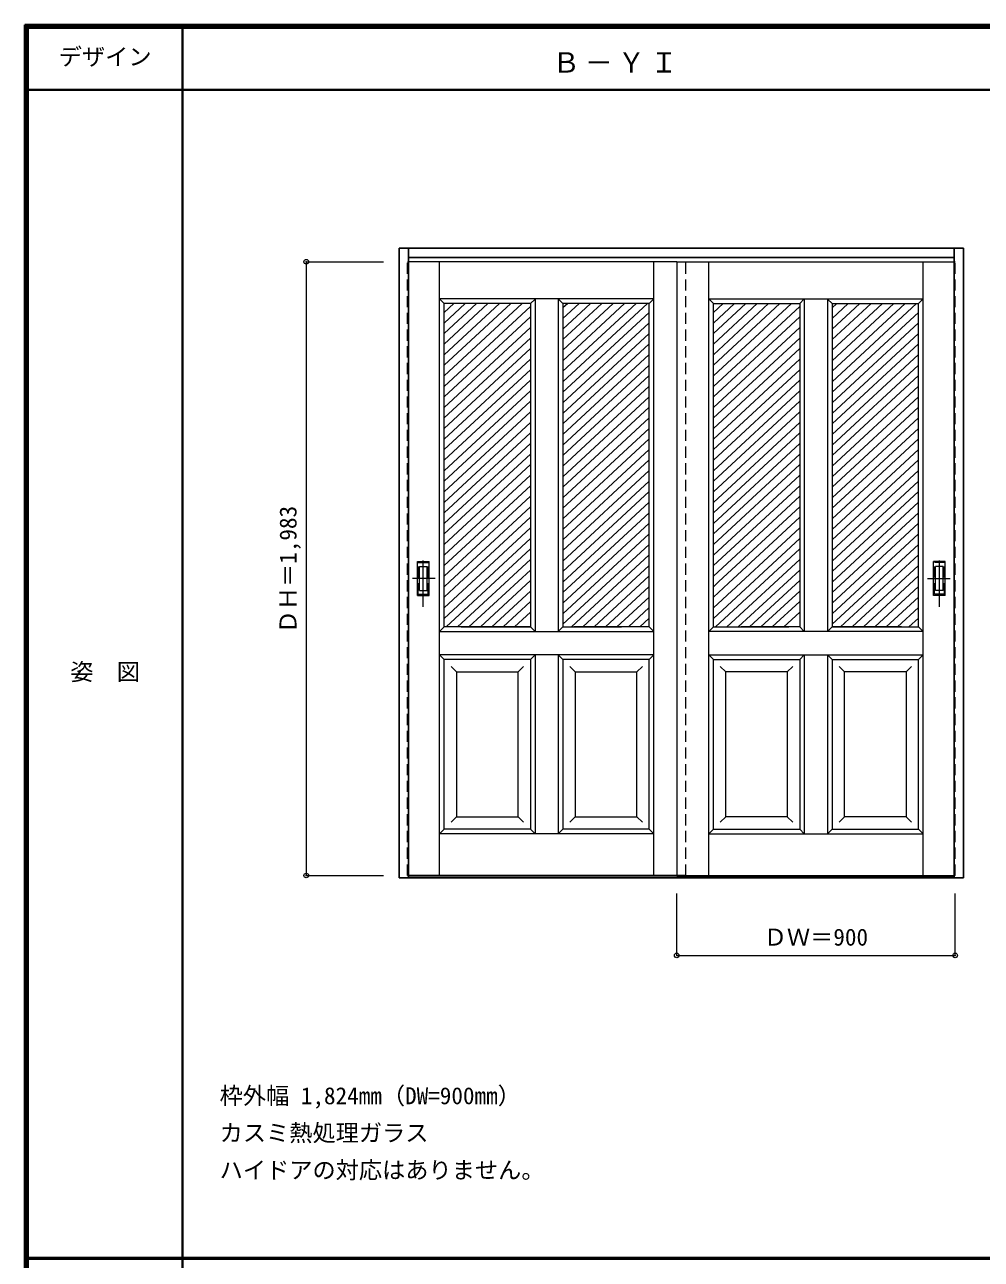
# Model space of a CAD drawing. Units: millimetres, scale not verified. Extents: x -6000 to 5700, y -4307 to 4175.
# Drawn here: x -6000 to -2909, y 186 to 4175 of the extents above; entities that cross this region are included whole.
import ezdxf
from ezdxf.enums import TextEntityAlignment as Align

# ---------------------------------------------------------------- set-up
doc = ezdxf.new("R2010")
doc.units = ezdxf.units.MM
doc.header["$LTSCALE"] = 30
doc.header["$PDMODE"] = 32
doc.header["$PDSIZE"] = 15
doc.linetypes.add('CHAIN1', pattern=[8, 5, -1, 1, -1])
doc.linetypes.add('DASHED1', pattern=[1.8, 1.2, -0.6])
for name, color, linetype, lineweight in [('0-2_扉', 7, 'Continuous', 18), ('0-3_仕上げ', 3, 'Continuous', 25), ('0-6_引手', 7, 'Continuous', 18), ('0-B_寸法', 4, 'Continuous', 9), ('0-C_ハッチ', 4, 'Continuous', 9), ('F-1_枠', 6, 'Continuous', 40), ('F-A_文字', 7, 'Continuous', 18)]:
    doc.layers.add(name, color=color, linetype=linetype, lineweight=lineweight)
doc.layers.add('0-A_文字', color=7, linetype='Continuous')
doc.styles.add('ＭＳ ゴシック', font='')
doc.styles.get('ＭＳ ゴシック').set_extended_font_data('MS Gothic')

msp = doc.modelspace()

# ---------------------------------------------------------------- linework, layer by layer
at = {"layer": '0-2_扉', "color": 4, "linetype": 'DASHED1', "lineweight": 9}
for p, q in [((-4763, 1426), (-4763, 3409)), ((-4763, 3409), (-4760, 3409)), ((-2993, 3409), (-2996, 3409)), ((-2993, 1426), (-2993, 3409)), ((-4763, 1426), (-4760, 1426)), ((-2993, 1426), (-2996, 1426))]:
    msp.add_line(p, q, dxfattribs=at)
at = {"layer": '0-2_扉'}
for p, q in [((-3893, 3409), (-4760, 3409)), ((-4659.5, 1426), (-4659.5, 3409)), ((-3966.5, 1426), (-3966.5, 3409)), ((-3893, 3409), (-3893, 1426)), ((-3893, 3409), (-2996, 3409)), ((-3893, 3409), (-3893, 1426)), ((-3789.5, 1426), (-3789.5, 3409)), ((-3096.5, 1426), (-3096.5, 3409)), ((-4365.5, 3274), (-4644.5, 3274)), ((-4365.5, 3274), (-4350.79, 3288.71)), ((-4365.5, 3274), (-4365.5, 2986)), ((-3966.5, 3289), (-4353, 3289)), ((-4350.5, 3289), (-4350.5, 2214)), ((-4260.5, 3274), (-4275.5, 3289)), ((-4275.5, 3289), (-4275.5, 2214)), ((-4260.5, 3274), (-4260.5, 2986)), ((-3981.5, 2371.05), (-3981.5, 3274)), ((-3789.5, 3289), (-3403, 3289)), ((-3774.5, 2371.05), (-3774.5, 3274)), ((-3495.5, 3274), (-3480.5, 3289)), ((-3495.5, 3274), (-3495.5, 2986)), ((-3480.5, 3289), (-3480.5, 2214)), ((-3405.5, 3289), (-3405.5, 2214)), ((-3390.5, 3274), (-3405.21, 3288.71)), ((-3390.5, 3274), (-3390.5, 2986)), ((-3390.5, 3274), (-3111.5, 3274)), ((-3981.69, 3091), (-3981.5, 3091)), ((-3774.31, 3091), (-3774.5, 3091)), ((-4365.5, 2986), (-4365.5, 2229)), ((-4260.5, 2986), (-4260.5, 2229)), ((-3495.5, 2986), (-3495.5, 2229)), ((-3390.5, 2986), (-3390.5, 2229)), ((-3981.5, 2229), (-3981.5, 2371.05)), ((-3774.5, 2229), (-3774.5, 2371.05)), ((-4589.5, 2229), (-4365.5, 2229)), ((-4350.5, 2214), (-4365.5, 2229)), ((-4350.5, 2214), (-3966.5, 2214)), ((-4260.5, 2229), (-4275.5, 2214)), ((-4260.5, 2229), (-4071.5, 2229)), ((-3981.5, 2229), (-4225.5, 2229)), ((-3966.5, 2214), (-3981.5, 2229)), ((-3966.5, 2047.7), (-3966.5, 2221)), ((-3789.5, 2214), (-3774.5, 2229)), ((-3789.5, 2047.7), (-3789.5, 2221)), ((-3405.5, 2214), (-3789.5, 2214)), ((-3774.5, 2229), (-3530.5, 2229)), ((-3495.5, 2229), (-3684.5, 2229)), ((-3495.5, 2229), (-3480.5, 2214)), ((-3405.5, 2214), (-3390.5, 2229)), ((-3166.5, 2229), (-3390.5, 2229)), ((-4350.5, 2139), (-4659.5, 2139)), ((-4644.5, 2124), (-4659.5, 2139)), ((-4644.5, 1576), (-4644.5, 2124)), ((-4365.5, 2124), (-4644.5, 2124)), ((-4350.5, 2139), (-4365.5, 2124)), ((-4365.5, 2124), (-4365.5, 1576)), ((-4350.5, 2139), (-4350.5, 1561)), ((-3966.5, 2139), (-4350.5, 2139)), ((-4260.5, 2124), (-4275.5, 2139)), ((-4275.5, 2139), (-4275.5, 1561)), ((-4260.5, 2124), (-4260.5, 1576)), ((-3981.5, 1576), (-3981.5, 2124)), ((-3789.5, 2139), (-3405.5, 2139)), ((-3774.5, 1576), (-3774.5, 2124)), ((-3495.5, 2124), (-3480.5, 2139)), ((-3495.5, 2124), (-3495.5, 1576)), ((-3480.5, 2139), (-3480.5, 1561)), ((-3405.5, 2139), (-3390.5, 2124)), ((-3405.5, 2139), (-3405.5, 1561)), ((-3405.5, 2139), (-3096.5, 2139)), ((-3390.5, 2124), (-3390.5, 1576)), ((-3390.5, 2124), (-3111.5, 2124)), ((-3111.5, 2124), (-3096.5, 2139)), ((-3111.5, 1576), (-3111.5, 2124)), ((-4604.5, 2084), (-4622.18, 2101.68)), ((-4604.5, 2084), (-4405.5, 2084)), ((-4604.5, 2084), (-4604.5, 1616)), ((-4405.5, 2084), (-4387.82, 2101.68)), ((-4405.5, 1617.43), (-4405.5, 2084)), ((-4220.54, 2084), (-4238.21, 2101.68)), ((-4220.54, 2084), (-4021.46, 2084)), ((-4220.5, 2084), (-4220.5, 1616)), ((-4021.5, 2084), (-4003.82, 2101.68)), ((-4021.46, 1616), (-4021.46, 2084)), ((-3734.5, 2084), (-3752.18, 2101.68)), ((-3535.46, 2084), (-3734.54, 2084)), ((-3734.54, 1616), (-3734.54, 2084)), ((-3535.5, 2084), (-3535.5, 1616)), ((-3535.46, 2084), (-3517.79, 2101.68)), ((-3350.5, 2084), (-3368.18, 2101.68)), ((-3350.5, 1617.43), (-3350.5, 2084)), ((-3151.5, 2084), (-3350.5, 2084)), ((-3151.5, 2084), (-3133.82, 2101.68)), ((-3151.5, 2084), (-3151.5, 1616)), ((-4604.5, 1616), (-4622.18, 1598.32)), ((-4604.5, 1616), (-4405.5, 1616)), ((-4405.5, 1616), (-4405.5, 1617.43)), ((-4405.5, 1616), (-4387.82, 1598.32)), ((-4220.5, 1616), (-4238.18, 1598.32)), ((-4220.5, 1616), (-4021.46, 1616)), ((-4021.46, 1616), (-4021.46, 1617.43)), ((-4021.46, 1616), (-4003.79, 1598.32)), ((-3734.54, 1616), (-3752.21, 1598.32)), ((-3734.54, 1616), (-3734.54, 1617.43)), ((-3535.5, 1616), (-3734.54, 1616)), ((-3535.5, 1616), (-3517.82, 1598.32)), ((-3350.5, 1616), (-3368.18, 1598.32)), ((-3350.5, 1616), (-3350.5, 1617.43)), ((-3151.5, 1616), (-3350.5, 1616)), ((-3151.5, 1616), (-3133.82, 1598.32)), ((-4350.5, 1561), (-4659.5, 1561)), ((-4365.5, 1576), (-4350.5, 1561)), ((-4260.5, 1576), (-4275.5, 1561)), ((-3981.5, 1576), (-4260.5, 1576)), ((-3774.5, 1576), (-3495.5, 1576)), ((-3495.5, 1576), (-3480.5, 1561)), ((-3390.5, 1576), (-3405.5, 1561)), ((-3405.5, 1561), (-3096.5, 1561)), ((-3863, 1426), (-4760, 1426)), ((-3893, 1426), (-2996, 1426))]:
    msp.add_line(p, q, dxfattribs=at)
for points in [[(-4353, 3289), (-4659.5, 3289), (-4644.5, 3274)], [(-4365.5, 2229), (-4644.5, 2229), (-4644.5, 3274)], [(-3966.5, 3289), (-3981.5, 3274), (-4260.5, 3274)], [(-3789.5, 3289), (-3774.5, 3274), (-3495.5, 3274)], [(-3403, 3289), (-3096.5, 3289), (-3111.5, 3274)], [(-3390.5, 2229), (-3111.5, 2229), (-3111.5, 3274)], [(-4644.5, 2229), (-4659.5, 2214), (-4350.5, 2214)], [(-3111.5, 2229), (-3096.5, 2214), (-3405.5, 2214)], [(-3966.5, 2139), (-3981.5, 2124), (-4260.5, 2124)], [(-3789.5, 2139), (-3774.5, 2124), (-3495.5, 2124)], [(-4365.5, 1576), (-4644.5, 1576), (-4659.5, 1561)], [(-3981.5, 1576), (-3966.5, 1561), (-4350.5, 1561)], [(-3774.5, 1576), (-3789.5, 1561), (-3405.5, 1561)], [(-3390.5, 1576), (-3111.5, 1576), (-3096.5, 1561)]]:
    msp.add_lwpolyline(points, dxfattribs=at)
at = {"layer": '0-3_仕上げ'}
for p, q in [((-4790, 1418), (-4790, 3453)), ((-4790, 3453), (-2966, 3453)), ((-4760, 1418), (-4760, 3453)), ((-2996, 1426.2), (-2996, 3453)), ((-2966, 1418), (-2966, 3453)), ((-4760, 3423), (-2996, 3423)), ((-4760, 1418), (-4790, 1418)), ((-2996, 1421), (-4760, 1421)), ((-2996, 1418), (-4760, 1418)), ((-2996, 1418), (-2996, 1426.2)), ((-2966, 1418), (-2996, 1418))]:
    msp.add_line(p, q, dxfattribs=at)
at = {"layer": '0-3_仕上げ', "color": 4, "linetype": 'DASHED1', "lineweight": 9}
msp.add_line((-3863, 1426), (-3863, 3409), dxfattribs=at)
at = {"layer": '0-6_引手'}
for p, q in [((-4731, 2440.9), (-4693, 2440.9)), ((-4731, 2330.9), (-4731, 2440.9)), ((-4693, 2330.9), (-4693, 2440.9)), ((-3025, 2440.9), (-3063, 2440.9)), ((-3063, 2330.9), (-3063, 2440.9)), ((-3025, 2330.9), (-3025, 2440.9)), ((-4724.5, 2424.9), (-4699.5, 2424.9)), ((-4724.5, 2346.9), (-4724.5, 2424.9)), ((-4699.5, 2346.9), (-4699.5, 2424.9)), ((-3031.5, 2424.9), (-3056.5, 2424.9)), ((-3056.5, 2346.9), (-3056.5, 2424.9)), ((-3031.5, 2346.9), (-3031.5, 2424.9)), ((-4731, 2330.9), (-4693, 2330.9)), ((-4724.5, 2346.9), (-4699.5, 2346.9)), ((-3025, 2330.9), (-3063, 2330.9)), ((-3031.5, 2346.9), (-3056.5, 2346.9))]:
    msp.add_line(p, q, dxfattribs=at)
at = {"layer": '0-6_引手', "linetype": 'CHAIN1'}
for p, q in [((-4712, 2294.29), (-4712, 2465.14)), ((-3044, 2294.29), (-3044, 2465.14)), ((-4673.93, 2385.9), (-4746.44, 2385.9)), ((-3082.07, 2385.9), (-3009.56, 2385.9))]:
    msp.add_line(p, q, dxfattribs=at)
at = {"layer": '0-6_引手', "linetype": 'DASHED1'}
for p, q in [((-4696, 2334.9), (-4696, 2436.9)), ((-3060, 2334.9), (-3060, 2436.9)), ((-4728, 2334.9), (-4696, 2334.9)), ((-3028, 2334.9), (-3060, 2334.9))]:
    msp.add_line(p, q, dxfattribs=at)
for points in [[(-4728, 2334.9), (-4728, 2436.9), (-4696, 2436.9)], [(-3028, 2334.9), (-3028, 2436.9), (-3060, 2436.9)]]:
    msp.add_lwpolyline(points, dxfattribs=at)
at = {"layer": '0-B_寸法'}
for p, q in [((-5090, 3409), (-4840, 3409)), ((-5090, 3409), (-5090, 1426)), ((-5090, 1426), (-4840, 1426)), ((-3893, 1168), (-3893, 1368)), ((-2993, 1168), (-2993, 1368)), ((-3893, 1168), (-2993, 1168))]:
    msp.add_line(p, q, dxfattribs=at)
at = {"layer": '0-B_寸法', "color": 7}
for p in [(-5090, 3409), (-5090, 1426), (-3893, 1168), (-2993, 1168)]:
    msp.add_point(p, dxfattribs=at)
at = {"layer": '0-C_ハッチ'}
for p, q in [((-4429.17, 3274), (-4644.5, 3074.62)), ((-4613.15, 3274), (-4644.5, 3244.97)), ((-4465.97, 3274), (-4644.5, 3108.69)), ((-4502.76, 3274), (-4644.5, 3142.76)), ((-4539.56, 3274), (-4644.5, 3176.83)), ((-4576.36, 3274), (-4644.5, 3210.9)), ((-4392.37, 3274), (-4644.5, 3040.55)), ((-4245.19, 3274), (-4260.5, 3259.82)), ((-4098, 3274), (-4260.5, 3123.54)), ((-4134.79, 3274), (-4260.5, 3157.61)), ((-4171.59, 3274), (-4260.5, 3191.68)), ((-4208.39, 3274), (-4260.5, 3225.75)), ((-4061.2, 3274), (-4260.5, 3089.46)), ((-4024.4, 3274), (-4260.5, 3055.39)), ((-3987.61, 3274), (-4260.5, 3021.32)), ((-3559.17, 3274), (-3774.5, 3074.62)), ((-3743.15, 3274), (-3774.5, 3244.97)), ((-3595.97, 3274), (-3774.5, 3108.69)), ((-3632.76, 3274), (-3774.5, 3142.76)), ((-3669.56, 3274), (-3774.5, 3176.83)), ((-3706.36, 3274), (-3774.5, 3210.9)), ((-3522.37, 3274), (-3774.5, 3040.55)), ((-3375.19, 3274), (-3390.5, 3259.82)), ((-3228, 3274), (-3390.5, 3123.54)), ((-3264.79, 3274), (-3390.5, 3157.61)), ((-3301.59, 3274), (-3390.5, 3191.68)), ((-3338.39, 3274), (-3390.5, 3225.75)), ((-3191.2, 3274), (-3390.5, 3089.46)), ((-3154.4, 3274), (-3390.5, 3055.39)), ((-3117.61, 3274), (-3390.5, 3021.32)), ((-4365.5, 3264.81), (-4644.5, 3006.48)), ((-3981.5, 3245.58), (-4260.5, 2987.25)), ((-3495.5, 3264.81), (-3774.5, 3006.48)), ((-3111.5, 3245.58), (-3390.5, 2987.25)), ((-4365.5, 3230.74), (-4644.5, 2972.41)), ((-4365.5, 3196.67), (-4644.5, 2938.33)), ((-3981.5, 3211.51), (-4260.5, 2953.18)), ((-3495.5, 3230.74), (-3774.5, 2972.41)), ((-3495.5, 3196.67), (-3774.5, 2938.33)), ((-3111.5, 3211.51), (-3390.5, 2953.18)), ((-4365.5, 3162.6), (-4644.5, 2904.26)), ((-3981.5, 3177.44), (-4260.5, 2919.11)), ((-3495.5, 3162.6), (-3774.5, 2904.26)), ((-3111.5, 3177.44), (-3390.5, 2919.11)), ((-4365.5, 3128.53), (-4644.5, 2870.19)), ((-3981.5, 3143.37), (-4260.5, 2885.04)), ((-3495.5, 3128.53), (-3774.5, 2870.19)), ((-3111.5, 3143.37), (-3390.5, 2885.04)), ((-4365.5, 3094.46), (-4644.5, 2836.12)), ((-3981.5, 3109.3), (-4260.5, 2850.97)), ((-3981.5, 3075.23), (-4260.5, 2816.9)), ((-3495.5, 3094.46), (-3774.5, 2836.12)), ((-3111.5, 3109.3), (-3390.5, 2850.97)), ((-3111.5, 3075.23), (-3390.5, 2816.9)), ((-4365.5, 3060.38), (-4644.5, 2802.05)), ((-3981.5, 3041.16), (-4260.5, 2782.82)), ((-3495.5, 3060.38), (-3774.5, 2802.05)), ((-3111.5, 3041.16), (-3390.5, 2782.82)), ((-4365.5, 3026.31), (-4644.5, 2767.98)), ((-4365.5, 2992.24), (-4644.5, 2733.91)), ((-3981.5, 3007.09), (-4260.5, 2748.75)), ((-3495.5, 3026.31), (-3774.5, 2767.98)), ((-3495.5, 2992.24), (-3774.5, 2733.91)), ((-3111.5, 3007.09), (-3390.5, 2748.75)), ((-4365.5, 2958.17), (-4644.5, 2699.84)), ((-3981.5, 2973.02), (-4260.5, 2714.68)), ((-3495.5, 2958.17), (-3774.5, 2699.84)), ((-3111.5, 2973.02), (-3390.5, 2714.68)), ((-4365.5, 2924.1), (-4644.5, 2665.77)), ((-3981.5, 2938.95), (-4260.5, 2680.61)), ((-3495.5, 2924.1), (-3774.5, 2665.77)), ((-3111.5, 2938.95), (-3390.5, 2680.61)), ((-4365.5, 2890.03), (-4644.5, 2631.7)), ((-3981.5, 2904.87), (-4260.5, 2646.54)), ((-3495.5, 2890.03), (-3774.5, 2631.7)), ((-3111.5, 2904.87), (-3390.5, 2646.54)), ((-4365.5, 2855.96), (-4644.5, 2597.62)), ((-3981.5, 2870.8), (-4260.5, 2612.47)), ((-3981.5, 2836.73), (-4260.5, 2578.4)), ((-3495.5, 2855.96), (-3774.5, 2597.62)), ((-3111.5, 2870.8), (-3390.5, 2612.47)), ((-3111.5, 2836.73), (-3390.5, 2578.4)), ((-4365.5, 2821.89), (-4644.5, 2563.55)), ((-3981.5, 2802.66), (-4260.5, 2544.33)), ((-3495.5, 2821.89), (-3774.5, 2563.55)), ((-3111.5, 2802.66), (-3390.5, 2544.33)), ((-4365.5, 2787.82), (-4644.5, 2529.48)), ((-4365.5, 2753.74), (-4644.5, 2495.41)), ((-3981.5, 2768.59), (-4260.5, 2510.26)), ((-3495.5, 2787.82), (-3774.5, 2529.48)), ((-3495.5, 2753.74), (-3774.5, 2495.41)), ((-3111.5, 2768.59), (-3390.5, 2510.26)), ((-4365.5, 2719.67), (-4644.5, 2461.34)), ((-3981.5, 2734.52), (-4260.5, 2476.19)), ((-3495.5, 2719.67), (-3774.5, 2461.34)), ((-3111.5, 2734.52), (-3390.5, 2476.19)), ((-4365.5, 2685.6), (-4644.5, 2427.27)), ((-3981.5, 2700.45), (-4260.5, 2442.11)), ((-3495.5, 2685.6), (-3774.5, 2427.27)), ((-3111.5, 2700.45), (-3390.5, 2442.11)), ((-4365.5, 2651.53), (-4644.5, 2393.2)), ((-3981.5, 2666.38), (-4260.5, 2408.04)), ((-3495.5, 2651.53), (-3774.5, 2393.2)), ((-3111.5, 2666.38), (-3390.5, 2408.04)), ((-4365.5, 2617.46), (-4626.23, 2376.04)), ((-3981.5, 2632.31), (-4260.5, 2373.97)), ((-3981.5, 2598.23), (-4260.5, 2339.9)), ((-3495.5, 2617.46), (-3756.23, 2376.04)), ((-3111.5, 2632.31), (-3390.5, 2373.97)), ((-3111.5, 2598.23), (-3390.5, 2339.9)), ((-4365.5, 2583.39), (-4595.81, 2370.13)), ((-3981.5, 2564.16), (-4260.5, 2305.83)), ((-3495.5, 2583.39), (-3725.81, 2370.13)), ((-3111.5, 2564.16), (-3390.5, 2305.83)), ((-4365.5, 2549.32), (-4644.5, 2290.98)), ((-4365.5, 2515.25), (-4644.5, 2256.91)), ((-3981.5, 2530.09), (-4260.5, 2271.76)), ((-3495.5, 2549.32), (-3774.5, 2290.98)), ((-3495.5, 2515.25), (-3774.5, 2256.91)), ((-3111.5, 2530.09), (-3390.5, 2271.76)), ((-4365.5, 2481.18), (-4637.85, 2229)), ((-3981.5, 2496.02), (-4260.5, 2237.69)), ((-3495.5, 2481.18), (-3767.85, 2229)), ((-3111.5, 2496.02), (-3390.5, 2237.69)), ((-4365.5, 2447.11), (-4601.05, 2229)), ((-3981.5, 2461.95), (-4233.09, 2229)), ((-3495.5, 2447.11), (-3731.05, 2229)), ((-3111.5, 2461.95), (-3363.09, 2229)), ((-4365.5, 2413.03), (-4564.26, 2229)), ((-3981.5, 2427.88), (-4196.29, 2229)), ((-3981.5, 2393.81), (-4159.49, 2229)), ((-3495.5, 2413.03), (-3694.26, 2229)), ((-3111.5, 2427.88), (-3326.29, 2229)), ((-3111.5, 2393.81), (-3289.49, 2229)), ((-4626.23, 2376.04), (-4644.5, 2359.13)), ((-4595.81, 2370.13), (-4644.5, 2325.06)), ((-4365.5, 2378.96), (-4527.46, 2229)), ((-3981.5, 2359.74), (-4122.7, 2229)), ((-3756.23, 2376.04), (-3774.5, 2359.13)), ((-3725.81, 2370.13), (-3774.5, 2325.06)), ((-3495.5, 2378.96), (-3657.46, 2229)), ((-3111.5, 2359.74), (-3252.7, 2229)), ((-4365.5, 2344.89), (-4490.66, 2229)), ((-3981.5, 2325.67), (-4085.9, 2229)), ((-3495.5, 2344.89), (-3620.66, 2229)), ((-3111.5, 2325.67), (-3215.9, 2229)), ((-4365.5, 2310.82), (-4453.87, 2229)), ((-4365.5, 2276.75), (-4417.07, 2229)), ((-3981.5, 2291.59), (-4049.1, 2229)), ((-3495.5, 2310.82), (-3583.87, 2229)), ((-3495.5, 2276.75), (-3547.07, 2229)), ((-3111.5, 2291.59), (-3179.1, 2229)), ((-3981.5, 2257.52), (-4012.31, 2229)), ((-3111.5, 2257.52), (-3142.31, 2229))]:
    msp.add_line(p, q, dxfattribs=at)
at = {"layer": 'F-1_枠'}
for p, q in [((-6000, 4175), (5700, 4175)), ((-6000, 4175), (-6000, -4205)), ((-6000, 4170), (5700, 4170)), ((-6000, 4165), (5700, 4165)), ((-5995, 4175), (-5995, -4205)), ((-5990, 4175), (-5990, -4205)), ((-5490, 4175), (-5490, -3790)), ((-6000, 3965), (5700, 3965)), ((-6000, 190.5), (5700, 190.5)), ((-6000, 187.5), (5700, 187.5))]:
    msp.add_line(p, q, dxfattribs=at)

# ---------------------------------------------------------------- texts
at = {"layer": '0-A_文字', "style": 'ＭＳ ゴシック'}
for s, p in [('枠外幅 1,824mm（DW=900mm）', (-5370, 670.5)), ('カスミ熱処理ガラス', (-5370, 550.5)), ('ハイドアの対応はありません。', (-5370, 430.5))]:
    msp.add_text(s, height=54.99, dxfattribs=at).set_placement(p, align=Align.BOTTOM_LEFT)
at = {"layer": '0-A_文字', "insert": (-4295, 4020), "char_height": 65.98, "attachment_point": 7, "style": 'ＭＳ ゴシック'}
msp.add_mtext('\\T1.17;Ｂ－ＹＩ', dxfattribs=at)
at = {"layer": '0-B_寸法', "color": 7, "style": 'ＭＳ ゴシック'}
msp.add_text('ＤＨ＝1,983', height=54.99, rotation=90, dxfattribs=at).set_placement((-5105, 2208.25), align=Align.BOTTOM_LEFT)
msp.add_text('ＤＷ＝900', height=54.99, dxfattribs=at).set_placement((-3611.75, 1183), align=Align.BOTTOM_LEFT)
at = {"layer": 'F-A_文字', "style": 'ＭＳ ゴシック'}
for s, p in [('デザイン', (-5890, 4027.5)), ('姿\u3000図', (-5852.5, 2040.25))]:
    msp.add_text(s, height=54.99, dxfattribs=at).set_placement(p, align=Align.BOTTOM_LEFT)

doc.saveas('drawing.dxf')
